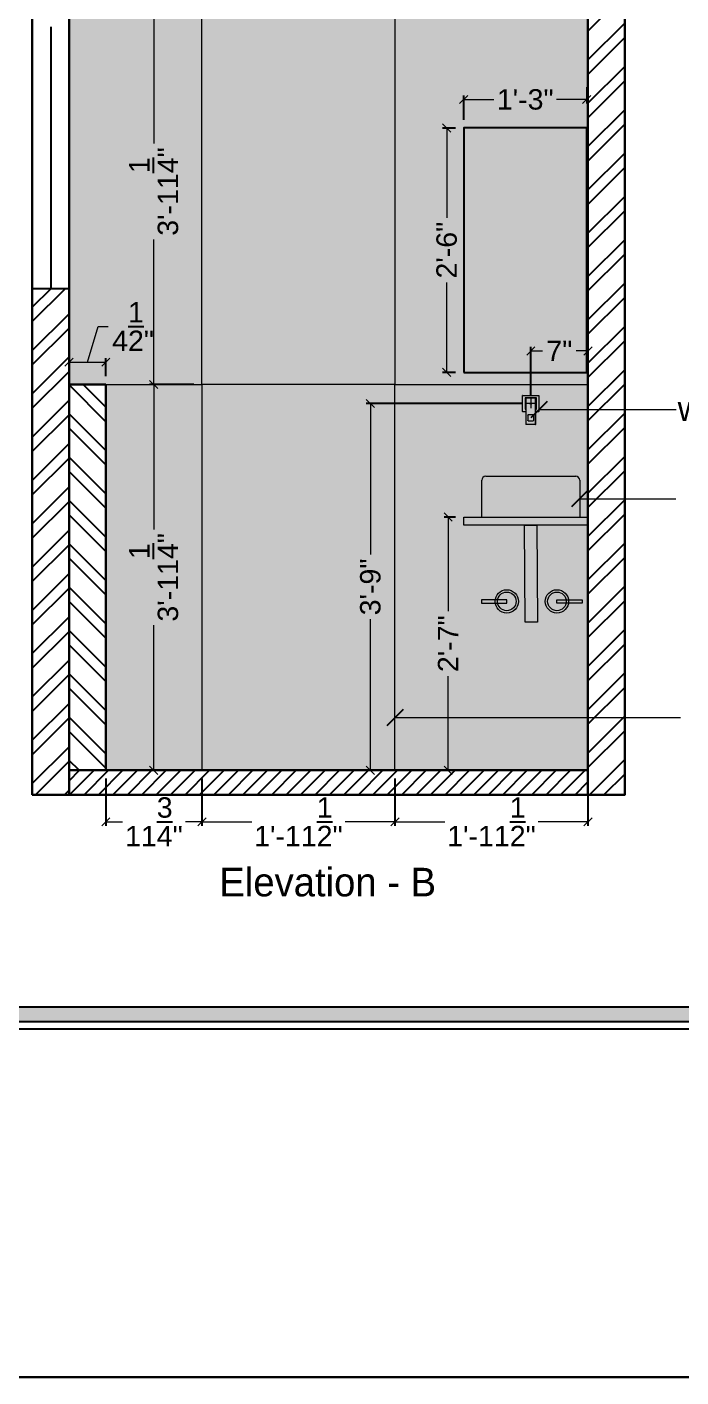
# Model space of a CAD drawing. Header units: millimetres. Extents: x 56222 to 3066687, y -650199 to -121287.
# Drawn here: x 149194.3 to 149274.4, y -184752.7 to -184587.4 of the extents above; entities that cross this region are included whole.
import ezdxf

# ---------------------------------------------------------------- set-up
doc = ezdxf.new("R2010")
doc.units = ezdxf.units.MM
doc.header["$MEASUREMENT"] = 0
doc.header["$PDMODE"] = 35
doc.layers.get('Defpoints').update_dxf_attribs({"color": 220})
doc.layers.add('AR HATCH-7', color=7, linetype='Continuous')
for name, color, linetype, lineweight in [('dim05', 1, 'Continuous', 13), ('Flooring', 253, 'Continuous', 30), ('FURNITURE', 32, 'Continuous', 9), ('INT-MISCELLENOUS', 250, 'Continuous', 0), ('LABALLING', 1, 'Continuous', 25), ('NAME PLATE', 7, 'Continuous', 25), ('sec. mark', 5, 'Continuous', 25), ('UTILITY', 48, 'Continuous', 9), ('wall', 7, 'Continuous', 30), ('XX~SLAB ( BEAM )~ ( DIM )', 7, 'Continuous', 9)]:
    doc.layers.add(name, color=color, linetype=linetype, lineweight=lineweight)
doc.layers.add('hatch', color=253, linetype='Continuous', lineweight=0, transparency=0.4)
doc.styles.add('Aerial', font='arial.ttf')
doc.styles.add('Arial', font='arial.ttf')
doc.styles.add('DATE', font='swissc.ttf', dxfattribs={"height": 6.75})
doc.styles.get("Standard").update_dxf_attribs({"font": 'arial.ttf', "height": 6})
doc.dimstyles.new('ISO-25', dxfattribs={"dimtxt": 2.5, "dimasz": 1, "dimexe": 0.5, "dimexo": 1, "dimtad": 0, "dimdec": 1, "dimlunit": 4, "dimtxsty": 'Standard', "dimblk": 'OBLIQUE', "dimcen": 2.5, "dimclrd": 1, "dimclre": 1, "dimclrt": 5, "dimadec": 0, "dimazin": 0, "dimtfac": 1, "dimtdec": 1, "dimtmove": 0, "dimatfit": 3, "dimfxl": 1, "dimlwd": -1, "dimarcsym": 0})
doc.dimstyles.new('NEW ', dxfattribs={"dimtxt": 3, "dimasz": 2, "dimexe": 1, "dimexo": 1, "dimgap": 0.089996, "dimtad": 0, "dimtoh": 1, "dimzin": 3, "dimdsep": 46, "dimlunit": 4, "dimtxsty": 'Aerial', "dimblk": 'OBLIQUE', "dimcen": 0.089996, "dimdle": 1, "dimclrd": 252, "dimclre": 252, "dimclrt": 7, "dimadec": 0, "dimazin": 1, "dimtfac": 1, "dimtdec": 0, "dimtofl": 0, "dimtmove": 1, "dimatfit": 3, "dimldrblk": 'OBLIQUE', "dimfxl": 1, "dimtolj": 1, "dimtzin": 0, "dimlwd": 5, "dimlwe": 5, "dimarcsym": 0})

# ---------------------------------------------------------------- blocks, each defined once
blk = doc.blocks.new('28')
at = {"layer": 'INT-MISCELLENOUS'}
for p, q in [((2733.9, 15158.2), (2733.9, 15225.2)), ((2734.4, 15225.7), (2801.4, 15225.7)), ((2744.3, 15214.9), (2744.3, 15168.6)), ((2744.3, 15213.6), (2744.3, 15169.9)), ((2744.5, 15213.6), (2744.5, 15169.9)), ((2791.1, 15215.4), (2744.8, 15215.4)), ((2746.2, 15213), (2745, 15190.5)), ((2745, 15190.5), (2745, 15169.3)), ((2789.8, 15215.3), (2746.1, 15215.3)), ((2789.8, 15215.1), (2746.1, 15215.1)), ((2746.2, 15213), (2747.5, 15211.6)), ((2789.1, 15213.5), (2746.7, 15213.5)), ((2747.5, 15211.6), (2747.5, 15104.8)), ((2787.9, 15191.7), (2747.9, 15191.7)), ((2762.9, 15191.7), (2772.9, 15191.7)), ((2767.9, 15211.7), (2767.9, 15171.7)), ((2788.3, 15211.6), (2789.6, 15213)), ((2788.3, 15104.8), (2788.3, 15211.6)), ((2790.9, 15190.5), (2789.6, 15213)), ((2790.9, 15169.3), (2790.9, 15190.5)), ((2791.3, 15169.9), (2791.3, 15213.6)), ((2791.5, 15169.9), (2791.5, 15213.6)), ((2791.6, 15168.6), (2791.6, 15214.9)), ((2801.9, 15225.2), (2801.9, 15158.2)), ((2747.3, 15157.7), (2734.4, 15157.7)), ((2745.5, 15168.8), (2745.5, 15168.8)), ((2745.5, 15168.8), (2747.3, 15168.8)), ((2746.1, 15168.3), (2747.3, 15168.3)), ((2746.1, 15168.1), (2747.3, 15168.1)), ((2747.3, 15166.5), (2747.3, 15104.8)), ((2755.7, 15142.8), (2755.7, 15122.3)), ((2778.2, 15144.8), (2757.7, 15144.8)), ((2757.7, 15120.3), (2778.2, 15120.3)), ((2780.2, 15122.3), (2780.2, 15142.8)), ((2788.5, 15104.8), (2788.5, 15166.5)), ((2801.4, 15157.7), (2788.5, 15157.7)), ((2788.6, 15168.8), (2790.4, 15168.8)), ((2788.6, 15168.3), (2789.8, 15168.3)), ((2788.6, 15168.1), (2791.1, 15168.1)), ((2788.6, 15168.1), (2789.8, 15168.1)), ((2790.4, 15168.8), (2790.4, 15168.8)), ((2748, 15104.3), (2747.8, 15104.3)), ((2787.8, 15104.3), (2748, 15104.3)), ((2788, 15104.3), (2787.8, 15104.3))]:
    blk.add_line(p, q, dxfattribs=at)
for centre, radius, start, end in [((2734.4, 15225.2), 0.5, 90, 180), ((2744.8, 15214.9), 0.5, 90, 180), ((2746.1, 15213.6), 1.75, 90, 180), ((2746.1, 15213.6), 1.54, 90, 180), ((2745.5, 15190.5), 0.5, 176.8709, 180.0001), ((2746.7, 15213), 0.5, 90, 176.8709), ((2789.1, 15213), 0.5, 3.1291, 90), ((2789.8, 15213.6), 1.75, 0, 90), ((2789.8, 15213.6), 1.54, 0, 90), ((2790.4, 15190.5), 0.5, 0, 3.1291), ((2791.1, 15214.9), 0.5, 0, 90), ((2801.4, 15225.2), 0.5, 0, 90), ((2734.4, 15158.2), 0.5, 180, 270), ((2746.1, 15169.9), 1.75, 180, 270), ((2744.8, 15168.6), 0.5, 180, 270), ((2746.1, 15169.9), 1.54, 180, 270), ((2745.5, 15169.3), 0.5, 180.0001, 270), ((2789.8, 15169.9), 1.75, 270, 0), ((2789.8, 15169.9), 1.54, 270, 0), ((2790.4, 15169.3), 0.5, 270, 359.9999), ((2791.1, 15168.6), 0.5, 270, 0), ((2801.4, 15158.2), 0.5, 270, 0), ((2747.8, 15104.8), 0.5, 180, 270), ((2788, 15104.8), 0.5, 270, 0)]:
    blk.add_arc(centre, radius, start, end, dxfattribs=at)
blk.add_ellipse((2788.9, 15166.5), major_axis=(0, -3.5), ratio=0.087489, start_param=4.267199, end_param=4.712542, dxfattribs=at)
for points, knots in [([(2747.3, 15169.3), (2747.3, 15169.3), (2747.3, 15169.2), (2747.3, 15168.8), (2747.3, 15168.3), (2747.3, 15167.5), (2747.3, 15166.8), (2747.3, 15166.5)], [0.1341546, 0.1341546, 0.1341546, 0.1341546, 0.2729105, 0.4084535, 0.5742392, 0.7712264, 1, 1, 1, 1]), ([(2755.7, 15142.8), (2755.7, 15143.1), (2755.8, 15143.6), (2756.3, 15144.3), (2756.9, 15144.7), (2757.4, 15144.8), (2757.7, 15144.8)], [0, 0, 0, 0, 0.263778, 0.516477, 0.767899, 1, 1, 1, 1]), ([(2757.7, 15120.3), (2757.4, 15120.3), (2756.8, 15120.4), (2756.2, 15120.9), (2755.8, 15121.5), (2755.7, 15122.1), (2755.7, 15122.3)], [0, 0, 0, 0, 0.263778, 0.516477, 0.767899, 1, 1, 1, 1]), ([(2778.2, 15144.8), (2778.4, 15144.8), (2779, 15144.7), (2779.7, 15144.2), (2780.1, 15143.5), (2780.2, 15143), (2780.2, 15142.8)], [0, 0, 0, 0, 0.263778, 0.516477, 0.767899, 1, 1, 1, 1]), ([(2780.2, 15122.3), (2780.2, 15122), (2780.1, 15121.5), (2779.6, 15120.8), (2778.9, 15120.4), (2778.4, 15120.3), (2778.2, 15120.3)], [0, 0, 0, 0, 0.263778, 0.516477, 0.767899, 1, 1, 1, 1]), ([(2788.6, 15167.9), (2788.6, 15167.9), (2788.6, 15168.2), (2788.6, 15168.6), (2788.6, 15169), (2788.7, 15169.3), (2788.7, 15169.4), (2788.7, 15169.5)], [0, 0, 0, 0, 0.01693, 0.2332864, 0.4356781, 0.6238469, 0.7791071, 0.7791071, 0.7791071, 0.7791071])]:
    blk.add_open_spline(points, degree=3, knots=knots, dxfattribs=at)
blk = doc.blocks.new('_Oblique')
at = {"layer": 'wall', "color": 0, "lineweight": -2}
blk.add_line((-0.5, -0.5), (0.5, 0.5), dxfattribs=at)
blk = doc.blocks.new('*D1039')
at = {"layer": 'Defpoints', "color": 0, "lineweight": 25, "transparency": 16777216}
for p in [(149209.82, -184631.18), (149215.72, -184631.18, -0.01), (149215.72, -184678.42, -0.01)]:
    blk.add_point(p, dxfattribs=at)
at = {"layer": 'dim05', "color": 1, "linetype": 'Continuous', "lineweight": -2, "transparency": 16777216}
for p, q in [((149214.72, -184631.18), (149209.32, -184631.18)), ((149214.72, -184678.42), (149209.32, -184678.42))]:
    blk.add_line(p, q, dxfattribs=at)
at = {"layer": 'dim05', "color": 1, "linetype": 'Continuous', "transparency": 16777216}
for p, q in [((149209.82, -184631.18), (149209.82, -184648.93)), ((149209.82, -184678.42), (149209.82, -184660.67))]:
    blk.add_line(p, q, dxfattribs=at)
at = {"layer": 'dim05', "color": 1, "transparency": 16777216}
for p, rotation in [((149209.82, -184631.18), 90), ((149209.82, -184678.42), 270)]:
    blk.add_blockref('_Oblique', p, dxfattribs=dict(at, rotation=rotation))
at = {"layer": 'dim05', "color": 5, "lineweight": 25, "transparency": 16777216, "insert": (149209.82, -184654.8), "char_height": 2.5, "attachment_point": 5, "rotation": 90, "style": 'Arial'}
blk.add_mtext('3\'-11{\\H1x;\\S1/4;}"', dxfattribs=at)
blk = doc.blocks.new('*D1040')
at = {"layer": 'Defpoints', "color": 0, "lineweight": 25, "transparency": 16777216}
for p in [(149209.82, -184583.93, -0.01), (149209.82, -184583.93), (149209.82, -184631.18)]:
    blk.add_point(p, dxfattribs=at)
at = {"layer": 'dim05', "color": 1, "linetype": 'Continuous', "transparency": 16777216}
for p, q in [((149209.82, -184583.93), (149209.82, -184601.69)), ((149209.82, -184631.18), (149209.82, -184613.42))]:
    blk.add_line(p, q, dxfattribs=at)
at = {"layer": 'dim05', "color": 1, "linetype": 'Continuous', "lineweight": -2, "transparency": 16777216}
for p, q in [((149210.82, -184583.93), (149210.32, -184583.93)), ((149210.82, -184631.18), (149210.32, -184631.18))]:
    blk.add_line(p, q, dxfattribs=at)
at = {"layer": 'dim05', "color": 1, "transparency": 16777216}
for p, rotation in [((149209.82, -184583.93), 90), ((149209.82, -184631.18), 270)]:
    blk.add_blockref('_Oblique', p, dxfattribs=dict(at, rotation=rotation))
at = {"layer": 'dim05', "color": 5, "lineweight": 25, "transparency": 16777216, "insert": (149209.82, -184607.56), "char_height": 2.5, "attachment_point": 5, "rotation": 90, "style": 'Arial'}
blk.add_mtext('3\'-11{\\H1x;\\S1/4;}"', dxfattribs=at)
blk = doc.blocks.new('*D1042')
at = {"layer": 'Defpoints', "color": 0, "lineweight": 25, "transparency": 16777216}
for p in [(149239.35, -184678.42, -0.01), (149262.97, -184678.42, -0.01), (149239.35, -184684.72)]:
    blk.add_point(p, dxfattribs=at)
at = {"layer": 'dim05', "color": 1, "linetype": 'Continuous', "lineweight": -2, "transparency": 16777216}
for p, q in [((149239.35, -184679.42), (149239.35, -184685.22)), ((149262.97, -184679.42), (149262.97, -184685.22))]:
    blk.add_line(p, q, dxfattribs=at)
at = {"layer": 'dim05', "color": 1, "linetype": 'Continuous', "transparency": 16777216}
for p, q in [((149239.35, -184684.72), (149245.44, -184684.72)), ((149262.97, -184684.72), (149256.87, -184684.72))]:
    blk.add_line(p, q, dxfattribs=at)
at = {"layer": 'dim05', "color": 1, "transparency": 16777216, "rotation": 180}
blk.add_blockref('_Oblique', (149239.35, -184684.72), dxfattribs=at)
at = {"layer": 'dim05', "color": 1, "transparency": 16777216}
blk.add_blockref('_Oblique', (149262.97, -184684.72), dxfattribs=at)
at = {"layer": 'dim05', "color": 5, "lineweight": 25, "transparency": 16777216, "insert": (149251.16, -184684.72), "char_height": 2.5, "attachment_point": 5, "style": 'Arial'}
blk.add_mtext('1\'-11{\\H1x;\\S1/2;}"', dxfattribs=at)
blk = doc.blocks.new('*D1043')
at = {"layer": 'Defpoints', "color": 0, "lineweight": 25, "transparency": 16777216}
for p in [(149215.72, -184678.42, -0.01), (149239.35, -184678.42, -0.01), (149215.72, -184684.72)]:
    blk.add_point(p, dxfattribs=at)
at = {"layer": 'dim05', "color": 1, "linetype": 'Continuous', "lineweight": -2, "transparency": 16777216}
for p, q in [((149215.72, -184679.42), (149215.72, -184685.22)), ((149239.35, -184679.42), (149239.35, -184685.22))]:
    blk.add_line(p, q, dxfattribs=at)
at = {"layer": 'dim05', "color": 1, "linetype": 'Continuous', "transparency": 16777216}
for p, q in [((149215.72, -184684.72), (149221.82, -184684.72)), ((149239.35, -184684.72), (149233.25, -184684.72))]:
    blk.add_line(p, q, dxfattribs=at)
at = {"layer": 'dim05', "color": 1, "transparency": 16777216, "rotation": 180}
blk.add_blockref('_Oblique', (149215.72, -184684.72), dxfattribs=at)
at = {"layer": 'dim05', "color": 1, "transparency": 16777216}
blk.add_blockref('_Oblique', (149239.35, -184684.72), dxfattribs=at)
at = {"layer": 'dim05', "color": 5, "lineweight": 25, "transparency": 16777216, "insert": (149227.53, -184684.72), "char_height": 2.5, "attachment_point": 5, "style": 'Arial'}
blk.add_mtext('1\'-11{\\H1x;\\S1/2;}"', dxfattribs=at)
blk = doc.blocks.new('*D1044')
at = {"layer": 'Defpoints', "color": 0, "lineweight": 25, "transparency": 16777216}
for p in [(149203.95, -184678.42, -0.01), (149215.72, -184678.42, -0.01), (149203.95, -184684.72)]:
    blk.add_point(p, dxfattribs=at)
at = {"layer": 'dim05', "color": 1, "linetype": 'Continuous', "lineweight": -2, "transparency": 16777216}
for p, q in [((149203.95, -184679.42), (149203.95, -184685.22)), ((149215.72, -184679.42), (149215.72, -184685.22))]:
    blk.add_line(p, q, dxfattribs=at)
at = {"layer": 'dim05', "color": 1, "linetype": 'Continuous', "transparency": 16777216}
for p, q in [((149203.95, -184684.72), (149205.98, -184684.72)), ((149215.72, -184684.72), (149213.7, -184684.72))]:
    blk.add_line(p, q, dxfattribs=at)
at = {"layer": 'dim05', "color": 1, "transparency": 16777216, "rotation": 180}
blk.add_blockref('_Oblique', (149203.95, -184684.72), dxfattribs=at)
at = {"layer": 'dim05', "color": 1, "transparency": 16777216}
blk.add_blockref('_Oblique', (149215.72, -184684.72), dxfattribs=at)
at = {"layer": 'dim05', "color": 5, "lineweight": 25, "transparency": 16777216, "insert": (149209.84, -184684.72), "char_height": 2.5, "attachment_point": 5, "style": 'Arial'}
blk.add_mtext('11{\\H1x;\\S3/4;}"', dxfattribs=at)
blk = doc.blocks.new('*D1045')
at = {"layer": 'Defpoints', "color": 0, "lineweight": 25, "transparency": 16777216}
for p in [(149203.95, -184628.45), (149199.45, -184631.18), (149203.95, -184631.18)]:
    blk.add_point(p, dxfattribs=at)
at = {"layer": 'dim05', "color": 1, "linetype": 'Continuous', "transparency": 16777216}
for p, q in [((149201.7, -184628.45), (149203.01, -184624.09)), ((149203.01, -184624.09), (149204.26, -184624.09)), ((149199.45, -184628.45), (149203.95, -184628.45))]:
    blk.add_line(p, q, dxfattribs=at)
at = {"layer": 'dim05', "color": 1, "linetype": 'Continuous', "lineweight": -2, "transparency": 16777216}
for p, q in [((149199.45, -184630.18), (149199.45, -184627.95)), ((149203.95, -184630.18), (149203.95, -184627.95))]:
    blk.add_line(p, q, dxfattribs=at)
at = {"layer": 'dim05', "color": 1, "transparency": 16777216, "rotation": 180}
blk.add_blockref('_Oblique', (149199.45, -184628.45), dxfattribs=at)
at = {"layer": 'dim05', "color": 1, "transparency": 16777216}
blk.add_blockref('_Oblique', (149203.95, -184628.45), dxfattribs=at)
at = {"layer": 'dim05', "color": 5, "lineweight": 25, "transparency": 16777216, "insert": (149207.29, -184624.09), "char_height": 2.5, "attachment_point": 5, "style": 'Arial'}
blk.add_mtext('4{\\H1x;\\S1/2;}"', dxfattribs=at)
blk = doc.blocks.new('*D1048')
at = {"layer": 'Defpoints', "color": 0, "lineweight": 25, "transparency": 16777216}
for p in [(149255.97, -184627.08), (149255.97, -184633.52, -0.01), (149262.97, -184633.75, -0.01)]:
    blk.add_point(p, dxfattribs=at)
at = {"layer": 'dim05', "color": 1, "linetype": 'Continuous', "lineweight": -2, "transparency": 16777216}
for p, q in [((149255.97, -184632.52), (149255.97, -184626.58)), ((149262.97, -184632.75), (149262.97, -184626.58))]:
    blk.add_line(p, q, dxfattribs=at)
at = {"layer": 'dim05', "color": 1, "linetype": 'Continuous', "transparency": 16777216}
for p, q in [((149255.97, -184627.08), (149257.42, -184627.08)), ((149262.97, -184627.08), (149261.52, -184627.08))]:
    blk.add_line(p, q, dxfattribs=at)
at = {"layer": 'dim05', "color": 1, "transparency": 16777216, "rotation": 180}
blk.add_blockref('_Oblique', (149255.97, -184627.08), dxfattribs=at)
at = {"layer": 'dim05', "color": 1, "transparency": 16777216}
blk.add_blockref('_Oblique', (149262.97, -184627.08), dxfattribs=at)
at = {"layer": 'dim05', "color": 5, "lineweight": 25, "transparency": 16777216, "insert": (149259.47, -184627.08), "char_height": 2.5, "attachment_point": 5, "style": 'Arial'}
blk.add_mtext('7"', dxfattribs=at)
blk = doc.blocks.new('*D1049')
at = {"layer": 'Defpoints', "color": 0, "lineweight": 25, "transparency": 16777216}
for p in [(149247.76, -184647.42, 0.06), (149245.85, -184678.42), (149247.81, -184678.42, -0.01)]:
    blk.add_point(p, dxfattribs=at)
at = {"layer": 'dim05', "color": 1, "linetype": 'Continuous', "lineweight": -2, "transparency": 16777216}
for p, q in [((149246.76, -184647.42), (149245.35, -184647.42)), ((149246.81, -184678.42), (149245.35, -184678.42))]:
    blk.add_line(p, q, dxfattribs=at)
at = {"layer": 'dim05', "color": 1, "linetype": 'Continuous', "transparency": 16777216}
for p, q in [((149245.85, -184647.42), (149245.85, -184658.95)), ((149245.85, -184678.42), (149245.85, -184666.89))]:
    blk.add_line(p, q, dxfattribs=at)
at = {"layer": 'dim05', "color": 1, "transparency": 16777216}
for p, rotation in [((149245.85, -184647.42), 90), ((149245.85, -184678.42), 270)]:
    blk.add_blockref('_Oblique', p, dxfattribs=dict(at, rotation=rotation))
at = {"layer": 'dim05', "color": 5, "lineweight": 25, "transparency": 16777216, "insert": (149245.85, -184662.92), "char_height": 2.5, "attachment_point": 5, "rotation": 90, "style": 'Arial'}
blk.add_mtext('2\'-7"', dxfattribs=at)
blk = doc.blocks.new('*D1093')
at = {"layer": 'Defpoints', "color": 0, "lineweight": 25, "transparency": 16777216}
for p in [(149255.97, -184633.52, -0.01), (149236.34, -184678.42), (149237.94, -184678.42)]:
    blk.add_point(p, dxfattribs=at)
at = {"layer": 'dim05', "color": 1, "linetype": 'Continuous', "lineweight": -2, "transparency": 16777216}
for p, q in [((149254.97, -184633.52), (149235.84, -184633.52)), ((149236.94, -184678.42), (149235.84, -184678.42))]:
    blk.add_line(p, q, dxfattribs=at)
at = {"layer": 'dim05', "color": 1, "linetype": 'Continuous', "transparency": 16777216}
for p, q in [((149236.34, -184633.52), (149236.34, -184652.02)), ((149236.34, -184678.42), (149236.34, -184659.92))]:
    blk.add_line(p, q, dxfattribs=at)
at = {"layer": 'dim05', "color": 1, "transparency": 16777216}
for p, rotation in [((149236.34, -184633.52), 90), ((149236.34, -184678.42), 270)]:
    blk.add_blockref('_Oblique', p, dxfattribs=dict(at, rotation=rotation))
at = {"layer": 'dim05', "color": 5, "lineweight": 25, "transparency": 16777216, "insert": (149236.34, -184655.97), "char_height": 2.5, "attachment_point": 5, "rotation": 90, "style": 'Arial'}
blk.add_mtext('3\'-9"', dxfattribs=at)
blk = doc.blocks.new('*D1282')
at = {"layer": 'Defpoints', "color": 0, "lineweight": 25, "transparency": 16777216}
for p in [(149247.76, -184599.79, 0.06), (149245.68, -184629.7), (149247.76, -184629.7, 0.06)]:
    blk.add_point(p, dxfattribs=at)
at = {"layer": 'dim05', "color": 1, "linetype": 'Continuous', "lineweight": -2, "transparency": 16777216}
for p, q in [((149246.76, -184599.79), (149245.18, -184599.79)), ((149246.76, -184629.7), (149245.18, -184629.7))]:
    blk.add_line(p, q, dxfattribs=at)
at = {"layer": 'dim05', "color": 1, "linetype": 'Continuous', "transparency": 16777216}
for p, q in [((149245.68, -184599.79), (149245.68, -184610.77)), ((149245.68, -184629.7), (149245.68, -184618.71))]:
    blk.add_line(p, q, dxfattribs=at)
at = {"layer": 'dim05', "color": 1, "transparency": 16777216}
for p, rotation in [((149245.68, -184599.79), 90), ((149245.68, -184629.7), 270)]:
    blk.add_blockref('_Oblique', p, dxfattribs=dict(at, rotation=rotation))
at = {"layer": 'dim05', "color": 5, "lineweight": 25, "transparency": 16777216, "insert": (149245.68, -184614.74), "char_height": 2.5, "attachment_point": 5, "rotation": 90, "style": 'Arial'}
blk.add_mtext('2\'-6"', dxfattribs=at)
blk = doc.blocks.new('*D1283')
at = {"layer": 'Defpoints', "color": 0, "lineweight": 25, "transparency": 16777216}
for p in [(149262.82, -184593.79, 0.06), (149262.82, -184596.3), (149247.76, -184599.79, 0.06)]:
    blk.add_point(p, dxfattribs=at)
at = {"layer": 'dim05', "color": 1, "linetype": 'Continuous', "lineweight": -2, "transparency": 16777216}
for p, q in [((149262.82, -184594.79), (149262.82, -184596.8)), ((149247.76, -184598.79), (149247.76, -184595.8))]:
    blk.add_line(p, q, dxfattribs=at)
at = {"layer": 'dim05', "color": 1, "linetype": 'Continuous', "transparency": 16777216}
for p, q in [((149247.76, -184596.3), (149251.46, -184596.3)), ((149262.82, -184596.3), (149259.12, -184596.3))]:
    blk.add_line(p, q, dxfattribs=at)
at = {"layer": 'dim05', "color": 1, "transparency": 16777216, "rotation": 180}
blk.add_blockref('_Oblique', (149247.76, -184596.3), dxfattribs=at)
at = {"layer": 'dim05', "color": 1, "transparency": 16777216}
blk.add_blockref('_Oblique', (149262.82, -184596.3), dxfattribs=at)
at = {"layer": 'dim05', "color": 5, "lineweight": 25, "transparency": 16777216, "insert": (149255.29, -184596.3), "char_height": 2.5, "attachment_point": 5, "style": 'Arial'}
blk.add_mtext('1\'-3"', dxfattribs=at)

msp = doc.modelspace()

# ---------------------------------------------------------------- hatches: boundary and pattern name
at = {"layer": 'AR HATCH-7', "linetype": 'Continuous', "lineweight": 25}
h = msp.add_hatch(color=1, dxfattribs=at)
h.dxf.hatch_style = 1
h.set_gradient(color1=(199, 200, 202), color2=(147, 149, 152), name='CYLINDER')
h.paths.add_polyline_path([(149247.76, -184629.699), (149262.818, -184629.699), (149262.818, -184599.786), (149247.76, -184599.786)])
at = {"layer": 'hatch', "linetype": 'Continuous', "lineweight": 25}
h = msp.add_hatch(dxfattribs=at)
h.set_pattern_fill('ANSI32', color=256, scale=10, style=0)
h.set_pattern_definition([(45, (-6130.1747, -3325.755), (-2.65165043, 2.65165043), []), (45, (-6128.407, -3325.755), (-2.65165043, 2.65165043), [])])
h.paths.add_polyline_path([(149267.468, -184558.422), (149262.968, -184558.422), (149262.968, -184681.422), (149267.468, -184681.422)])
at = {"layer": 'hatch', "linetype": 'Continuous', "lineweight": 25, "true_color": 0xe9d9ba, "transparency": 33554546}
h = msp.add_hatch(dxfattribs=at)
h.set_pattern_fill('AR-CONC', color=254, scale=0.1)
h.set_pattern_definition([(50, (5.8012, 66.7368), (0.7172601826, -0.062752135), [0.075, -0.825]), (355, (5.8012, 66.7368), (-0.1387513336, 0.7521921337), [0.06, -0.66]), (100.45144446, (5.861, 66.7316), (0.5785088467, 0.689439991), [0.063740192, -0.701142112]), (46.1842, (5.8012, 66.9368), (1.0672413307, -0.1655192808), [0.1125, -1.2375]), (96.6356355, (5.8901, 66.923), (0.9346619457, 0.974118601), [0.095610342, -1.05171376]), (351.184164, (5.8012, 66.9368), (0.934661945, 0.9741186003), [0.09, -0.990000001]), (21, (5.9012, 66.8868), (0.5969070521, -0.4026188907), [0.075, -0.825]), (326, (5.9012, 66.8868), (0.243315332, 0.725150045), [0.06, -0.66]), (71.45144474, (5.95094, 66.8533), (0.8402223767, 0.3225311528), [0.06374019, -0.701142112]), (37.5, (5.8012, 66.73682), (0.01215985532, 0.33289385383), [0, -0.652, 0, -0.67, 0, -0.6625]), (7.5, (5.8012, 66.73682), (0.26306953744, 0.3944117119), [0, -0.382, 0, -0.637, 0, -0.2525]), (327.5, (5.5782, 66.73682), (0.53382243617, -0.02255487173), [0, -0.25, 0, -0.78, 0, -1.035]), (317.5, (5.4782, 66.73682), (0.5831861693, 0.1001049823), [0, -0.325, 0, -0.518, 0, -0.735])])
h.paths.add_polyline_path([(149262.968, -184631.178), (149239.346, -184631.178), (149239.346, -184678.422), (149262.968, -184678.422)])
h.paths.add_polyline_path([(149262.968, -184583.934), (149239.346, -184583.934), (149239.346, -184631.178), (149262.968, -184631.178)])
h.paths.add_polyline_path([(149239.346, -184583.934), (149215.724, -184583.934), (149215.724, -184631.178), (149239.346, -184631.178)])
h.paths.add_polyline_path([(149239.346, -184631.178), (149215.724, -184631.178), (149215.724, -184678.422), (149239.346, -184678.422)])
h.paths.add_polyline_path([(149215.724, -184583.934), (149199.454, -184583.934), (149199.454, -184631.178), (149215.724, -184631.178)])
h.paths.add_polyline_path([(149215.724, -184631.178), (149203.954, -184631.178), (149203.954, -184678.422), (149215.724, -184678.422)])
h.paths.add_polyline_path([(149215.724, -184571.422), (149199.454, -184571.422), (149199.454, -184583.934), (149215.724, -184583.934)])
h.paths.add_polyline_path([(149239.346, -184571.422), (149215.724, -184571.422), (149215.724, -184583.934), (149239.346, -184583.934)])
h.paths.add_polyline_path([(149262.968, -184571.422), (149239.346, -184571.422), (149239.346, -184583.934), (149262.968, -184583.934)])
at = {"layer": 'hatch', "linetype": 'Continuous', "lineweight": 25}
h = msp.add_hatch(dxfattribs=at)
h.set_pattern_fill('ANSI32', color=256, scale=10, style=0)
h.set_pattern_definition([(45, (1.571, 255.7337), (-2.65165043, 2.65165043), []), (45, (3.3387, 255.7337), (-2.65165043, 2.65165043), [])])
h.paths.add_polyline_path([(149199.454, -184631.178), (149199.454, -184619.421), (149194.954, -184619.421), (149194.954, -184681.422), (149199.454, -184681.422)])
h = msp.add_hatch(dxfattribs=at)
h.set_pattern_fill('ANSI32', color=256, scale=10, angle=90, style=0)
h.set_pattern_definition([(135, (-6.9157, 255.7337), (-2.65165043, -2.65165043), []), (135, (-6.9157, 257.5014), (-2.65165043, -2.65165043), [])])
h.paths.add_polyline_path([(149203.954, -184631.178), (149199.454, -184631.178), (149199.454, -184678.422), (149203.954, -184678.422)])
h = msp.add_hatch(dxfattribs=at)
h.set_pattern_fill('ANSI31', color=256, scale=10, style=0)
h.set_pattern_definition([(45, (-6130.1747, -3325.7549), (-0.8838834765, 0.8838834765), [])])
h.paths.add_polyline_path([(149262.968, -184678.422), (149238.779, -184678.422), (149215.157, -184678.422), (149190.968, -184678.422), (149199.454, -184678.422), (149199.454, -184681.422), (149262.968, -184681.422)])
at = {"layer": 'NAME PLATE', "true_color": 0xd39e00}
h = msp.add_hatch(color=42, dxfattribs=at)
h.paths.add_polyline_path([(149097.978, -184527.747), (149097.978, -184709.212), (149355.787, -184709.212), (149355.787, -184527.747)])
h.paths.add_polyline_path([(149099.787, -184529.556), (149353.977, -184529.556), (149353.977, -184707.403), (149099.787, -184707.403)], flags=16)

# ---------------------------------------------------------------- linework, layer by layer
at = {"layer": 'dim05', "color": 1, "linetype": 'Continuous', "lineweight": 25, "elevation": 0.055}
msp.add_lwpolyline([(149247.76, -184629.699), (149262.818, -184629.699), (149262.818, -184599.786), (149247.76, -184599.786)], close=True, dxfattribs=at)
at = {"layer": 'Flooring', "ltscale": 4}
msp.add_line((149262.968, -184678.422, -0.008), (149199.454, -184678.422, -0.008), dxfattribs=at)
at = {"layer": 'FURNITURE'}
for points, elevation in [([(149199.454, -184631.178), (149215.724, -184631.178), (149215.724, -184583.934), (149199.454, -184583.934)], -0.008), ([(149239.346, -184631.178), (149215.724, -184631.178), (149215.724, -184583.934), (149239.346, -184583.934)], -0.008), ([(149239.346, -184631.178), (149262.968, -184631.178), (149262.968, -184583.934), (149239.346, -184583.934)], -0.008), ([(149203.954, -184631.178), (149215.724, -184631.178), (149215.724, -184678.422), (149203.954, -184678.422)], -0.008), ([(149239.346, -184631.178), (149215.724, -184631.178), (149215.724, -184678.422), (149239.346, -184678.422)], -0.008), ([(149239.346, -184631.178), (149262.968, -184631.178), (149262.968, -184678.422), (149239.346, -184678.422)], -0.008), ([(149247.76, -184647.422), (149262.968, -184647.422), (149262.968, -184648.428), (149247.76, -184648.428)], 0.055)]:
    msp.add_lwpolyline(points, close=True, dxfattribs=dict(at, elevation=elevation))
at = {"layer": 'NAME PLATE', "color": 42, "true_color": 0xd39e00}
for points in [[(149097.073, -184526.842), (149356.691, -184526.842), (149356.691, -184710.117), (149097.073, -184710.117)], [(149097.978, -184527.747), (149355.787, -184527.747), (149355.787, -184709.212), (149097.978, -184709.212)], [(149099.787, -184529.556), (149353.977, -184529.556), (149353.977, -184707.403), (149099.787, -184707.403)]]:
    msp.add_lwpolyline(points, close=True, dxfattribs=at)
at = {"layer": 'UTILITY', "ltscale": 3}
for p, q in [((149249.968, -184647.422, -0.008), (149249.968, -184642.92, -0.008)), ((149250.468, -184642.42, -0.008), (149261.468, -184642.42, -0.008)), ((149261.968, -184642.92, -0.008), (149261.968, -184647.422, -0.008))]:
    msp.add_line(p, q, dxfattribs=at)
for points, elevation in [([(149255.212, -184648.428), (149256.724, -184648.428), (149256.801, -184660.305), (149255.29, -184660.305)], -0.008), ([(149253.033, -184657.536), (149249.957, -184657.536), (149249.957, -184657.946), (149253.033, -184657.946)], -0.133), ([(149259.174, -184657.536), (149262.249, -184657.536), (149262.249, -184657.946), (149259.174, -184657.946)], -0.133)]:
    msp.add_lwpolyline(points, close=True, dxfattribs=dict(at, elevation=elevation))
for centre, radius in [((149253.033, -184657.741, -0.133), 1.429), ((149253.033, -184657.741, -0.133), 1.143), ((149259.174, -184657.741, -0.133), 1.429), ((149259.174, -184657.741, -0.133), 1.143)]:
    msp.add_circle(centre, radius, dxfattribs=at)
for centre, start, end in [((149250.468, -184642.92, -0.008), 90, 180), ((149261.468, -184642.92, -0.008), 0, 90)]:
    msp.add_arc(centre, 0.5, start, end, dxfattribs=at)
at = {"layer": 'wall', "lineweight": 30}
for p, q in [((149194.954, -184558.422, -0.008), (149194.954, -184681.422, -0.008)), ((149199.454, -184558.422, -0.008), (149199.454, -184681.422, -0.008)), ((149262.968, -184558.422, -0.008), (149262.968, -184681.422, -0.008)), ((149267.468, -184558.422, -0.008), (149267.468, -184681.422, -0.008)), ((149199.454, -184631.178), (149203.954, -184631.178)), ((149203.954, -184631.178), (149203.954, -184678.422, -0.008)), ((149267.468, -184681.422, -0.008), (149194.954, -184681.422, -0.008))]:
    msp.add_line(p, q, dxfattribs=at)
at = {"layer": 'wall', "lineweight": 25}
for p, q in [((149194.954, -184585.422, -0.129), (149194.954, -184678.422, -0.008)), ((149197.204, -184587.421, -0.127), (149197.204, -184619.421, -0.085)), ((149194.954, -184619.421), (149199.454, -184619.421))]:
    msp.add_line(p, q, dxfattribs=at)
at = {"layer": 'wall', "lineweight": 25, "elevation": -0.008}
msp.add_lwpolyline([(149262.968, -184558.422), (149267.468, -184558.422), (149267.468, -184681.422), (149262.968, -184681.422)], close=True, dxfattribs=at)
at = {"layer": 'XX~SLAB ( BEAM )~ ( DIM )', "color": 85, "lineweight": 30, "true_color": 0x58ba48}
msp.add_lwpolyline([(148898.978, -184487.49), (149750.829, -184487.49), (149750.829, -184752.696), (148898.978, -184752.696)], close=True, dxfattribs=at)

# ---------------------------------------------------------------- block references
at = {"layer": 'INT-MISCELLENOUS', "xscale": 0.02941176470588059, "yscale": 0.02941176470588059, "zscale": 0.02941176470588059}
msp.add_blockref('28', (149174.558, -185080.332, -0.008), dxfattribs=at)

# ---------------------------------------------------------------- texts
at = {"layer": 'LABALLING', "lineweight": 5, "ltscale": 4, "insert": (149273.957, -184632.643), "char_height": 3, "attachment_point": 1}
msp.add_mtext('wall mixer', dxfattribs=at)
at = {"layer": 'sec. mark', "lineweight": 20, "insert": (149196.212, -184690.357, -0.008), "char_height": 3.5, "attachment_point": 1, "style": 'DATE'}
msp.add_mtext_dynamic_manual_height_columns('\\pxqc;{\\fCentury Gothic|b0|i0|c0|p34;\\C5;Elevation - B}', width=69.80774, gutter_width=1.159, heights=[0], dxfattribs=at)

# ---------------------------------------------------------------- dimensions: what is measured, and where the dimension line sits
at = {"layer": 'dim05', "color": 27, "lineweight": 25, "true_color": 0x7d5120}
for base, p1, p2, picture, middle in [((149209.818, -184583.934), (149209.818, -184631.178), (149209.818, -184583.934, -0.008), '*D1040', (149209.818, -184607.556)), ((149245.676, -184629.699), (149247.76, -184599.786, 0.055), (149247.76, -184629.699, 0.055), '*D1282', (149245.676, -184614.743)), ((149209.818, -184631.178), (149215.724, -184678.422, -0.008), (149215.724, -184631.178, -0.008), '*D1039', (149209.818, -184654.8)), ((149236.33865, -184678.421519), (149255.96779, -184633.516523, -0.007753), (149237.939685, -184678.421519), '*D1093', (149236.33865, -184655.969021)), ((149245.845, -184678.422), (149247.76, -184647.422, 0.055), (149247.812, -184678.422, -0.008), '*D1049', (149245.845, -184662.922))]:
    dim = msp.add_linear_dim(base=base, p1=p1, p2=p2, angle=90, dimstyle='ISO-25', override={"dimdec": 2, "dimtxsty": 'Arial', "dimtmove": 1}, dxfattribs=at)
    dim.commit()
    dim.dimension.update_dxf_attribs({"geometry": picture, "text_midpoint": middle})
for base, p1, p2, picture, middle in [((149262.818, -184596.305), (149247.76, -184599.786, 0.055), (149262.818, -184593.786, 0.055), '*D1283', (149255.289, -184596.305)), ((149203.954, -184628.453), (149199.454, -184631.178), (149203.954, -184631.178), '*D1045', (149204.889, -184624.089)), ((149255.968, -184627.075), (149262.968, -184633.748, -0.008), (149255.968, -184633.517, -0.008), '*D1048', (149259.468, -184627.075)), ((149203.954, -184684.719), (149215.724, -184678.422, -0.008), (149203.954, -184678.422, -0.008), '*D1044', (149209.839, -184684.719)), ((149215.724, -184684.719), (149239.346, -184678.422, -0.008), (149215.724, -184678.422, -0.008), '*D1043', (149227.535, -184684.719)), ((149239.346, -184684.719), (149262.968, -184678.422, -0.008), (149239.346, -184678.422, -0.008), '*D1042', (149251.157, -184684.719))]:
    dim = msp.add_linear_dim(base=base, p1=p1, p2=p2, dimstyle='ISO-25', override={"dimdec": 2, "dimtxsty": 'Arial', "dimtmove": 1}, dxfattribs=at)
    dim.commit()
    dim.dimension.update_dxf_attribs({"geometry": picture, "text_midpoint": middle})

# ---------------------------------------------------------------- leaders
at = {"layer": 'LABALLING', "lineweight": 5, "ltscale": 2}
for points in [[(149256.968, -184634.26), (149273.771, -184634.26)], [(149261.968, -184645.171), (149273.714, -184645.171)], [(149239.346, -184671.974, -0.008), (149274.306, -184671.974, -0.008)]]:
    msp.add_leader(points, dimstyle='NEW ', override={"dimexe": 7, "dimexo": 7, "dimclrd": 1, "dimfxl": 200, "dimfxlon": 1, "dimarcsym": 2}, dxfattribs=at)

doc.saveas('drawing.dxf')
